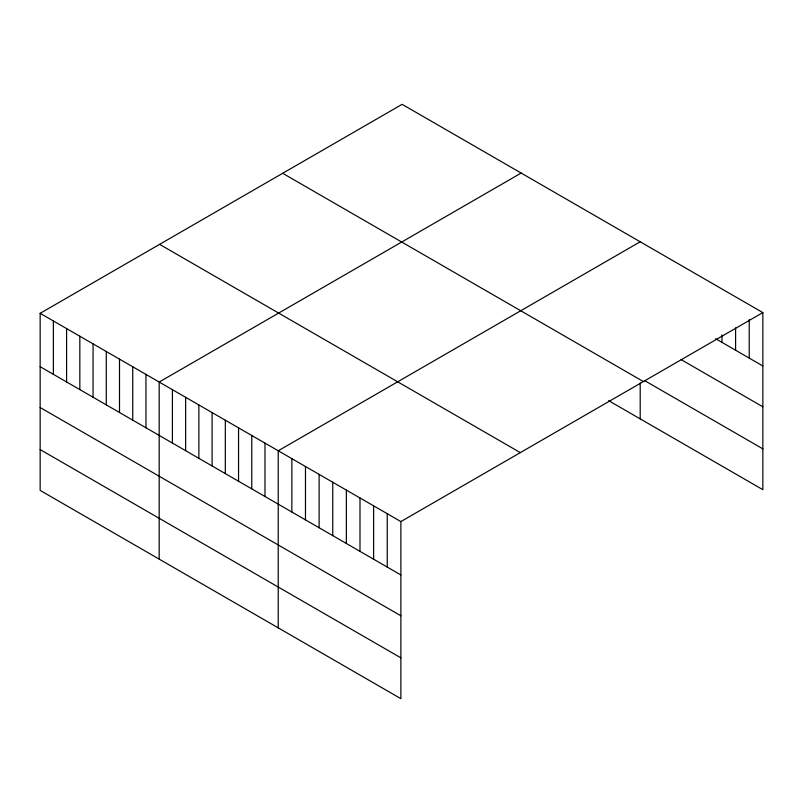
<?xml version="1.0" encoding="UTF-8"?>
<svg xmlns="http://www.w3.org/2000/svg" width="803" height="803" viewBox="0 0 803 803"><rect width="100%" height="100%" fill="white"/><g stroke="black" fill="none" stroke-linecap="round" stroke-linejoin="round"><path stroke-width="1.2" d="M762.85 312.598L400.878 521.579L400.878 698.67L40.15 490.402L40.15 313.321L402.122 104.33L762.85 312.598L762.85 489.679L608.664 400.667M521.167 173.057L159.185 382.047L159.185 559.129M640.202 241.783L278.229 450.774L278.229 627.856M715.674 338.736L762.85 365.967M681.085 359.593L762.85 406.8M644.397 380.471L762.85 448.857M282.676 173.297L643.394 381.566M159.606 244.353L520.324 452.621M40.15 313.321L400.878 521.579M40.15 366.69L400.878 574.958M40.15 407.512L400.878 615.781M40.15 449.58L400.878 657.838M749.219 319.624L749.219 358.108M735.598 327.895L735.598 350.238M721.967 334.921L721.967 342.369M640.202 383.001L640.202 418.875M387.247 513.709L387.247 567.089M373.616 505.85L373.616 559.219M359.995 497.98L359.995 551.35M346.364 490.111L346.364 543.48M332.743 482.242L332.743 535.621M319.112 474.372L319.112 527.752M305.481 466.503L305.481 519.882M291.86 458.643L291.86 512.013M265 443.136L265 496.515M251.771 435.497L251.771 488.876M238.551 427.858L238.551 481.238M225.322 420.23L225.322 473.599M212.092 412.591L212.092 465.961M198.873 404.953L198.873 458.332M185.644 397.314L185.644 450.694M172.414 389.686L172.414 443.055M145.965 374.409L145.965 427.788M132.736 366.77L132.736 420.15M119.506 359.132L119.506 412.511M106.287 351.503L106.287 404.873M93.058 343.865L93.058 397.234M79.828 336.226L79.828 389.606M66.599 328.588L66.599 381.967M53.379 320.959L53.379 374.328"/></g></svg>
